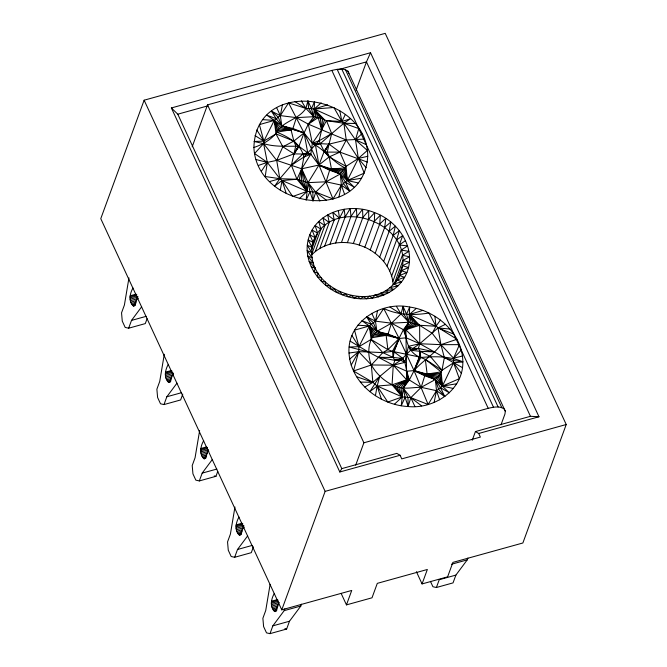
<?xml version="1.0" encoding="UTF-8"?>
<svg xmlns="http://www.w3.org/2000/svg" width="667" height="667" viewBox="0 0 667 667"><rect width="100%" height="100%" fill="white"/><g stroke="black" fill="none" stroke-linecap="round" stroke-linejoin="round"><path stroke-width="1" d="M394.422 404.244L402.243 396.915L400.934 387.744L406.737 379.882L405.861 329.773L408.879 322.253L409.696 307.045C381.307 301.05 346.99 321.702 349.016 353.026C350.725 382.883 379.498 405.069 408.096 406.528C434.292 409.338 463.39 389.928 462.831 361.856C462.523 333.35 436.677 310.872 409.696 307.045L406.536 314.224L408.879 322.253L405.069 329.723C406.186 340.879 407.879 351.776 419.285 356.962L425.338 359.313L441.988 370.252L453.552 362.831L462.831 361.856C449.841 356.053 434.759 356.236 420.794 357.479L409.321 379.998L403.218 388.186L401.226 405.744L405.102 397.324L403.218 388.186L406.737 379.882L393.255 365.183L368.317 351.959L350.15 341.145M253.91 147.474C255.769 76.613 367.717 93.13 367.725 156.303C363.307 224.345 256.286 208.379 253.91 147.474C263.94 144.164 273.77 138.127 279.123 128.823C286.71 120.452 299.433 118.451 305.886 108.396L307.937 100.825L311.431 108.671L313.773 116.7L308.296 124.137L304.069 132.933L298.933 146.306L293.972 153.852L291.371 165.241L279.84 178.698L274.712 186.101L282.058 180.499L296.973 179.265L308.104 182.633L326.08 181.799L341.387 185.126L349.675 191.02L345.448 182.191L340.27 173.97L331.457 168.976L318.934 165.049L301.676 168.793L276.688 160.388L267.309 162.381L258.379 165.449M353.493 371.002L371.327 364.974L393.255 365.183L406.77 371.244L414.04 370.602C422.361 360.964 433.375 355.036 440.929 344.664L459.471 344.639L453.577 358.187L453.552 362.831L459.355 378.673L442.413 386.101L436.501 390.679L428.122 404.494L410.839 397.665L402.243 396.915L377.163 386.051L372.845 382.341L353.493 371.002L358.654 351.676L358.954 346.682L354.519 330.157L369.41 325.963L375.438 321.161L383.683 308.446C397.999 315.241 413.615 315.483 428.989 313.04L435.985 326.238L456.995 339.278L440.929 344.664L419.768 343.722L408.387 346.315L404.894 362.389L408.462 379.982L403.218 388.186L407.979 397.565L408.096 406.528L410.839 397.665L421.185 387.352L435.384 379.523L439.219 375.112L441.988 370.252L444.347 357.637L440.929 344.664L438.002 327.939L445.464 324.329M173.153 373.011L169.952 381.749L169.126 382.55C163.365 378.623 165.174 369.435 168.351 364.374M137.819 296.648L134.617 305.386L133.792 306.186C128.039 302.268 129.84 293.071 133.016 288.019M208.129 450.342L205.286 458.112L204.461 458.913C198.699 454.986 200.509 445.789 203.685 440.737M243.814 525.738L240.62 534.467L239.795 535.268C234.034 531.349 235.843 522.153 239.019 517.1M278.798 603.068L275.955 610.83L275.129 611.631C269.368 607.712 271.177 598.516 274.345 593.463M393.171 284.801C392.254 268.034 379.723 253.852 364.849 247.199L374.37 221.194L374.662 212.665C351.726 203.043 319.735 210.147 309.78 234.817C300.042 259.513 318.701 286.443 342.038 294.722C364.974 304.344 396.965 297.24 406.92 272.561C416.658 247.874 397.999 220.944 374.662 212.665L368.709 219.026L359.196 245.031C343.33 239.903 324.112 242.296 312.064 254.527M354.861 123.487L343.864 123.27L326.471 120.619L320.352 118.217L313.773 116.7L314.591 101.501L311.431 108.671L305.886 108.396L288.569 102.893L280.323 115.608L274.295 120.41L263.84 141.137L263.607 143.613L267.309 162.381L265.224 176.522L279.84 178.698L296.973 179.265L307.128 191.371L315.724 192.113L333.016 198.941L341.387 185.126L347.299 180.549L364.249 173.12L358.337 158.429L346.248 140.003L343.864 123.27L341.896 121.527L314.207 109.029L311.431 108.671M462.448 355.995L453.577 358.187L440.929 344.664L432.241 333.3L419.618 325.279L408.879 322.253L403.402 329.681L392.504 351.367L393.238 357.487L394.839 360.363L393.255 365.183L392.079 384.817L402.243 396.915L387.785 402.051L377.163 386.051L379.673 376.513L393.255 365.183L400.692 360.288L411.03 349.775L419.768 343.722L438.002 327.939L449.975 329.039M398.908 277.489C423.895 223.778 326.63 188.811 311.797 246.273M416.3 308.396L409.313 314.574L419.618 325.279L419.768 343.722L418.401 348.432L420.027 351.326L419.643 357.087L414.04 370.602L428.122 404.494M364.782 387.085L372.845 382.341L371.327 364.974L378.548 357.295L393.238 357.487L393.672 351.742L399.174 338.477L383.683 308.446M370.218 249.975L379.731 223.97L380.39 215.241L374.37 221.194M333.016 198.941L318.934 165.049L310.797 154.227L307.754 152.86L298.933 146.306L293.847 141.07L275.98 133.892L263.84 141.137L254.06 141.471L263.607 143.613L276.688 160.388L293.972 153.852L295.773 145.731L293.847 141.07L291.037 129.832L281.816 125.821L276.188 118.693L271.427 111.164L280.323 115.608L296.39 117.634L308.296 124.137L312.356 143.33L310.797 154.227L301.676 168.793L296.973 179.265L291.371 165.241L303.902 157.02L319.193 140.695L321.661 129.79L322.495 118.943L314.207 109.029L321.194 102.851M276.188 118.693L266.758 115.149L274.295 120.41L276.905 132.141C288.528 137.119 300.884 143.613 303.902 157.02L301.676 168.793L308.104 182.633L309.997 191.771L306.111 200.192L308.104 182.633L318.934 165.049L324.162 151.409L329.031 144.13L331.682 133.617L343.864 123.27L350.358 118.776L341.896 121.527L326.471 120.619L321.661 129.79L312.356 143.33C324.687 149.583 332.466 161.939 345.173 167.951L347.299 180.549L354.26 187.235L345.448 182.191M375.196 253.31L384.717 227.305L385.809 218.376L379.731 223.97M408.387 346.315L411.03 349.775L418.401 348.432L410.639 350.125L408.387 346.315L412.631 348.407L418.401 348.432L434.317 351.868L419.768 343.722L406.186 337.819L399.174 338.477L386.151 335.384L376.93 331.366L371.294 324.245L361.873 320.694L376.93 331.366L388.044 334.017L399.174 338.477L414.04 370.602L427.13 374.079L435.384 379.523L440.553 387.735L449.366 392.78L435.384 379.523L424.746 375.804L414.04 370.602L419.285 356.962L420.027 351.326L434.317 351.868L462.439 367.642M192.188 146.798L207.529 104.877L331.849 70.41C337.027 69.285 343.255 67.701 347.891 71.152L505.319 411.272L504.936 414.065L501.009 424.804M393.255 365.183L404.894 362.389L402.835 358.437L393.238 357.487L394.03 351.851L399.174 338.477L376.93 331.366L373.303 322.645L366.542 316.717L371.294 324.245M128.956 277.906L124.404 305.036L121.544 312.84L122.269 321.127L125.188 327.422L128.656 328.206L145.298 323.595L147.082 318.718M164.29 354.269L159.738 381.399L156.878 389.195L157.604 397.49L160.514 403.785L163.99 404.569L180.632 399.95L182.775 394.105M199.625 430.624L195.064 457.762L192.213 465.558L192.938 473.853L195.848 480.148L199.325 480.932L215.966 476.313L217.75 471.436M234.959 506.987L230.398 534.117L227.547 541.921L228.272 550.217L231.182 556.511L234.659 557.287L251.301 552.676L253.435 546.823M270.118 584.35L265.733 610.48L262.881 618.284L263.598 626.571L266.517 632.866L269.993 633.65L286.627 629.039L289.486 621.235L300.825 606.02L301.492 604.194M379.706 257.145L389.228 231.141L390.82 222.028L384.717 227.305M280.282 190.162L282.058 180.499L279.84 178.698L267.309 162.381L254.586 153.535L263.607 143.613C275.263 147.274 287.152 145.948 298.933 146.306L293.972 153.852L282.85 146.807L275.98 133.892L274.295 120.41L262.731 119.651M375.396 395.706L377.163 386.051L392.079 384.817L406.737 379.882L409.321 379.998L421.185 387.352L436.501 390.679L444.781 396.573L440.553 387.735M364.365 139.086L346.248 140.003L329.031 144.13L320.31 143.663L315.458 144.631L312.356 143.33L304.069 132.933L281.816 125.821L280.323 115.608L282.416 104.994M453.36 388.494L442.413 386.101L441.187 371.903L427.13 374.079L424.746 375.804L421.185 387.352C412.965 387.135 404.344 389.753 396.44 386.51C385.693 382.758 376.93 374.796 371.327 364.974C366.992 353.944 367.834 339.786 376.93 331.366L375.438 321.161L377.53 310.547M338.978 196.923L341.387 185.126L340.27 173.97L346.081 166.358L358.337 158.429L367.334 150.45L355.503 139.82L343.864 123.27L358.763 128.581L355.503 139.82L358.337 158.429L366.166 167.717M434.092 402.468L436.501 390.679L435.384 379.523L426.572 374.52L414.04 370.602L435.384 379.523L438.586 389.27L444.781 396.573M367.334 162.089L339.928 152.126L329.031 144.13L327.272 152.101L329.148 156.912L331.457 168.976L341.654 172.578L347.299 180.549L358.254 182.941M311.898 246.306L315.074 237.635L309.78 234.817L313.207 242.413C299.733 292.021 384.109 320.077 401.376 270.744L408.529 267.484L402.493 265.724L397.207 280.173M383.675 261.414L393.188 235.409L395.364 226.138L389.228 231.141M404.894 362.389L402.334 358.888L394.839 360.363L402.735 358.529L404.894 362.389L400.692 360.288L394.839 360.363L378.548 357.295L382.766 352.61L387.902 349.658L399.174 338.477L376.93 331.366L391.496 323.178L400.992 313.949L403.051 306.37L406.536 314.224M288.569 102.893L304.069 132.933L318.934 165.049L329.148 156.912L339.928 152.126L346.248 140.003L321.661 129.79L324.504 119.735L314.207 109.029L327.647 104.852M387.027 266.05L396.54 240.037L399.366 230.649L393.188 235.409M309.997 191.771L312.99 200.975L315.724 192.113L326.08 181.799L329.631 170.252L331.457 168.976L345.173 167.951M144.13 100.2L100.775 218.668L281.774 609.838L351.742 590.437L346.456 604.886L372.011 597.799L377.297 583.358L427.347 569.476L422.061 583.925L447.615 576.838L452.901 562.389L522.87 542.988L566.225 424.52L385.226 33.35L144.13 100.2L325.129 491.371L281.774 609.838M128.656 328.206L131.516 320.402L141.654 306.795M163.99 404.569L166.842 396.765L176.988 383.15M199.325 480.932L202.176 473.128L212.323 459.513M356.095 90.195L366.458 61.873L370.535 52.726L171.377 107.954L339.82 471.994L400.092 455.278L401.759 458.879L480.373 437.085L478.706 433.475L475.429 431.566L472.253 440.237M311.672 249.55L317.659 233.175L315.091 225.554L320.927 229.123L311.764 254.16M315.308 251.542L324.821 225.538L322.92 217.917L329.265 222.478L319.751 248.483M324.679 246.015L334.192 220.01L332.808 212.364L339.511 218.159L329.998 244.164M335.626 242.98L345.139 216.975L350.217 208.596L350.975 216.458L341.454 242.463M347.399 242.638L356.912 216.633L362.565 209.338L362.856 217.492L353.343 243.497M234.659 557.287L237.51 549.491L247.657 535.876M389.703 270.96L402.768 235.501L396.54 240.037M391.662 276.071L401.184 250.067L407.587 245.915L399.225 244.956L405.519 240.612M392.88 281.299L402.393 255.294L408.938 251.334L401.184 250.067M394.722 282.7L402.835 260.547L409.546 256.787L402.393 255.294M396.215 281.916L396.923 279.982L404.602 277.372L399.508 275.529L398.808 277.455M269.993 633.65L272.845 625.846L284.184 610.639L284.851 608.804M355.678 465.207L363.882 442.788L207.529 104.877M430.423 581.332L432.925 586.727L436.393 587.51L439.253 579.706L455.894 575.096L467.225 559.88L467.901 558.046M455.894 575.096L453.035 582.891L436.393 587.51M313.207 242.413L308.171 239.903L312.089 247.44L307.287 245.189L311.747 252.618L307.153 250.592L312.189 257.871L307.762 256.045L313.398 263.09L309.113 261.464L315.366 268.209L313.932 271.886L318.042 273.12L317.334 276.738L321.394 277.755L321.336 281.249L325.354 282.024L325.88 285.359L329.865 285.86L330.89 289.011L334.851 289.195L336.301 292.146L340.212 291.971L342.038 294.722L345.873 294.139L348.016 296.69L351.726 295.664L354.135 298.041L357.67 296.523L360.322 298.741L363.615 296.707L366.475 298.791L369.443 296.19L372.519 298.174L375.071 295.006L383.892 295.022L380.39 293.155L389.053 292.53L385.318 290.687L393.772 289.47L389.761 287.627L397.982 285.885L393.655 284.042L401.601 281.833L396.923 279.982M321.661 129.79L318.184 117.6L314.207 109.029L320.352 118.217L321.661 129.79L308.296 124.137L315.983 117.092L314.207 109.029L333.884 107.495L341.896 121.527L345.314 114.499M403.051 306.37L403.76 314.015L408.879 322.253L391.496 323.178L388.044 334.017L386.151 335.384L375.529 332.833L369.41 325.963L358.954 346.682L349.166 347.015L368.317 351.959L382.766 352.61L392.504 351.367L419.285 356.962M432.241 333.3L435.985 326.238L440.42 320.052M303.902 157.02L310.797 154.227L293.972 153.852L298.157 146.165L293.847 141.07L282.85 146.807L276.688 160.388L279.84 178.698L269.668 181.532M329.031 144.13L324.345 151.451L329.148 156.912L324.195 151.417L329.031 144.13L324.929 151.576L329.148 156.912L346.081 166.358L347.299 180.549L361.597 178.222M351.192 365.107L358.654 351.676L368.317 351.959M339.82 471.994L341.779 468.626L396.807 453.368L400.092 455.278M293.972 153.852L298.749 146.273L293.847 141.07L304.069 132.933L307.754 152.86M261.439 171.136L267.309 162.381L256.086 159.555M350.975 216.458L356.378 208.638L356.912 216.633M366.542 316.717L375.438 321.161L391.496 323.178L403.402 329.681L405.861 329.773L411.097 322.645L409.313 314.574L422.761 310.405M362.856 217.492L368.684 210.689L368.709 219.026M453.577 358.187L461.289 350.15M291.371 165.241L302.801 153.994L307.695 152.926L310.797 154.227L307.512 153.118L302.801 153.994M361.881 133.725L355.503 139.82L366.175 144.597M299.308 198.699L307.128 191.371L305.828 182.191L301.676 168.793L299.124 180.165L307.128 191.371L292.671 196.498L282.058 180.499L307.128 191.371L303.56 181.632L301.676 168.793L301.326 180.957L307.128 191.371M406.737 379.882L398.674 387.185L402.243 396.915L394.239 385.718L406.737 379.882L396.44 386.51L402.243 396.915M419.768 343.722L405.861 329.773L413.29 323.153L409.313 314.574L435.985 326.238L434.901 316.275M331.682 133.617L319.193 140.695L312.356 143.33L315.641 144.447L320.31 143.663L331.682 133.617L326.471 120.619M360.33 382.074L372.845 382.341L379.673 376.513L369.826 391.654L377.163 386.051L381.407 399.191M349.7 359.088L358.654 351.676L371.327 364.974M276.905 132.141L291.037 129.832L292.93 128.473L296.39 117.634L313.773 116.7L308.654 108.463L307.937 100.825M308.296 124.137L318.184 117.6M405.861 329.773L415.466 323.77L409.313 314.574L417.609 324.495L405.861 329.773L419.618 325.279L435.985 326.238M326.08 181.799L340.27 173.97L347.299 180.549L358.337 158.429L367.725 156.303M402.493 265.724L409.413 262.198L402.835 260.547M399.508 275.529L406.92 272.561L401.376 270.744M271.427 111.164L278.197 117.092L281.816 125.821L292.93 128.473L304.069 132.933L281.816 125.821L274.295 120.41L259.405 124.604L263.84 141.137L255.036 135.593M171.377 107.954L177.781 114.19L207.887 105.845M338.361 69.668L366.458 61.873L530.457 416.308L538.978 416.767L370.535 52.726M130.173 295.781L136.051 294.155M129.982 296.69L136.827 294.797M129.948 297.874L136.793 295.973M130.082 299.233L137.911 297.057M130.373 300.684L138.202 298.516M130.799 302.134L136.677 300.5M131.341 303.477L136.235 302.118M131.949 304.619L135.868 303.535M132.591 305.486L135.526 304.677M133.225 306.02L135.176 305.478M131.516 320.402L146.198 316.333M165.508 372.144L171.386 370.51M165.308 373.053L172.161 371.152M165.274 374.229L172.128 372.328M165.416 375.596L173.245 373.42M165.708 377.047L173.537 374.879M166.133 378.497L172.011 376.863M166.675 379.831L171.569 378.481M167.284 380.982L171.202 379.89M167.926 381.849L170.86 381.032M168.551 382.383L170.51 381.841M166.842 396.765L181.532 392.696M200.842 448.507L206.712 446.873M200.642 449.416L207.495 447.515M200.609 450.592L207.462 448.691M200.742 451.951L208.579 449.783M201.034 453.41L208.871 451.234M201.467 454.852L207.337 453.226M202.009 456.195L206.903 454.836M202.618 457.337L206.537 456.253M203.26 458.212L206.195 457.395M203.885 458.746L205.845 458.204M202.176 473.128L216.858 469.051M363.882 442.788L488.202 408.321C493.38 407.195 499.608 405.611 504.244 409.063L505.319 411.272M475.429 431.566L530.457 416.308M478.706 433.475L538.978 416.767M325.129 491.371L566.225 424.52M236.176 524.862L242.046 523.236M235.976 525.779L242.83 523.878M235.943 526.955L242.796 525.054M236.076 528.314L243.905 526.146M236.368 529.765L244.197 527.597M236.802 531.215L242.671 529.59M237.344 532.558L242.238 531.199M237.952 533.7L241.863 532.616M238.594 534.567L241.529 533.758M239.22 535.109L241.179 534.567M237.51 549.491L252.193 545.414M271.511 601.225L277.38 599.6M271.311 602.134L278.164 600.233M271.277 603.31L278.131 601.417M271.411 604.677L279.24 602.501M271.702 606.128L278.556 604.227M272.136 607.579L278.006 605.944M272.67 608.921L277.564 607.562M273.287 610.063L277.197 608.979M273.929 610.93L276.863 610.122M274.554 611.464L276.513 610.922M284.184 610.639L300.825 606.02M451.567 564.224L467.225 559.88M272.845 625.846L289.486 621.235M394.839 360.363L402.835 358.437L394.03 351.851M418.401 348.432L410.538 350.217L420.027 351.326L430.348 356.453L441.988 370.252M456.703 383.767L442.413 386.101L436.768 378.131L427.13 374.079L425.338 359.313L441.187 371.903M349.016 353.026L358.654 351.676M291.037 129.832L277.956 130.449L274.295 120.41L280.415 127.28L291.037 129.832L279.123 128.823L274.295 120.41M427.13 374.079L439.219 375.112L442.413 386.101L438.052 376.663L427.13 374.079L440.287 373.503L442.413 386.101L453.552 362.831L461.281 373.27M346.081 166.358L339.928 152.126L327.272 152.101L324.162 151.409L320.31 143.663L312.356 143.33M357.845 325.196L369.41 325.963L374.237 334.375L386.151 335.384L387.902 349.658L392.504 351.367M462.831 361.856L453.643 360.522L444.347 357.637M214.224 475.921L215.966 476.313M284.892 628.648L286.627 629.039M311.181 266.775L315.366 268.209M356.553 376.68L372.845 382.341M414.04 370.602L425.996 374.954L435.384 379.523M359.196 245.031L364.849 247.199M438.002 327.939L453.877 334.134M393.238 357.487L382.766 352.61L371.085 339.445L369.41 325.963L373.061 335.993L386.151 335.384L372.011 337.685L369.41 325.963M317.659 233.175L312.098 230.015L315.074 237.635M375.071 295.006L378.347 296.915M387.902 349.658L371.085 339.445L358.954 346.682L351.934 335.501M294.839 101.526L305.886 108.396L313.773 116.7M389.945 307.07L400.992 313.949L408.879 322.253L404.235 329.698L406.186 337.819L403.402 329.681M324.821 225.538L318.718 221.502L320.927 229.123M312.99 200.975L312.865 192.021L308.104 182.633L315.724 192.113L326.538 200.342M409.321 379.998L406.77 371.244L407.595 379.94L403.218 388.186L410.839 397.665L421.644 405.895M334.192 220.01L327.639 214.857L329.265 222.478M349.675 191.02L343.472 183.717L340.27 173.97L330.882 169.401L318.934 165.049L315.408 144.689M256.828 129.948L263.84 141.137M301.326 100.834L305.886 108.396M396.431 306.378L400.992 313.949M347.891 71.152L348.966 73.362M276.672 107.762L280.323 115.608M371.786 313.315L375.438 321.161M345.439 69.685L501.792 407.595M341.762 69.051L498.116 406.962M337.135 69.301L493.488 407.203M331.849 70.41L488.202 408.321M416.4 571.686L422.061 583.925M177.781 114.19L341.779 468.626M341.237 593.597L346.456 604.886M410.839 397.665L414.941 406.578M315.724 192.113L319.827 201.025M319.193 140.695L320.31 143.663M436.501 390.679L439.67 399.816M341.387 185.126L344.556 194.264M405.102 397.324L408.096 406.528M282.058 180.499L286.301 193.638M339.795 110.722L341.896 121.527M338.352 210.472L339.511 218.159L344.18 209.205L345.139 216.975M420.027 351.326L420.794 357.479M344.114 169.568L331.457 168.976L342.938 171.111L347.299 180.549L344.114 169.568M340.27 173.97L329.631 170.252L318.934 165.049L340.27 173.97"/></g></svg>
